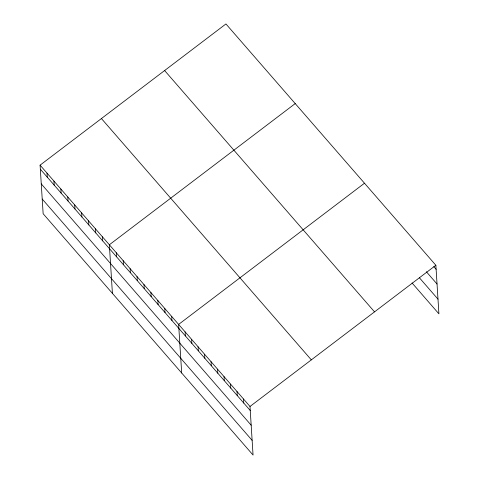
<?xml version="1.0" encoding="UTF-8"?>
<svg xmlns="http://www.w3.org/2000/svg" width="479" height="479" viewBox="0 0 479 479"><rect width="100%" height="100%" fill="white"/><g stroke="black" fill="none" stroke-linecap="round" stroke-linejoin="round"><path stroke-width="0.72" d="M40.086 165.153L249.996 406.467L253.056 455.05L43.14 213.73L40.086 165.153L225.944 23.95L435.86 265.27L438.914 313.847L412.036 282.945M295.22 103.584L109.356 244.787L112.415 293.37M364.489 183.218L178.625 324.421L181.685 373.003M249.996 406.467L435.86 265.27M433.794 266.647L436.112 269.312M426.376 271.755L437.04 284.011M419.454 277.838L437.992 299.153M164.614 70.545L374.524 311.865M101.422 118.552L311.332 359.873M40.338 169.195L250.254 410.515M41.266 183.894L251.176 425.208M42.218 199.036L252.128 440.351M243.512 399.013L243.763 403.055M237.021 391.553L237.273 395.594M230.531 384.092L230.788 388.14M224.046 376.632L224.298 380.679M217.556 369.177L217.813 373.219M211.065 361.717L211.323 365.758M204.581 354.256L204.832 358.304M198.09 346.796L198.348 350.844M191.606 339.342L191.857 343.383M185.116 331.881L185.367 335.923M171.698 316.457L171.955 320.505M164.776 308.494L165.027 312.542M157.848 300.531L158.1 304.578M150.921 292.567L151.172 296.615M143.993 284.604L144.245 288.651M137.066 276.64L137.317 280.688M130.138 268.677L130.39 272.725M123.211 260.714L123.468 264.761M116.283 252.75L116.541 256.798M102.428 236.824L102.686 240.865M95.501 228.86L95.758 232.902M88.573 220.897L88.831 224.938M81.646 212.933L81.903 216.975M74.724 204.97L74.975 209.012M67.796 197.007L68.048 201.048M60.869 189.043L61.12 193.085M53.941 181.08L54.193 185.122M47.014 173.117L47.265 177.158"/></g></svg>
